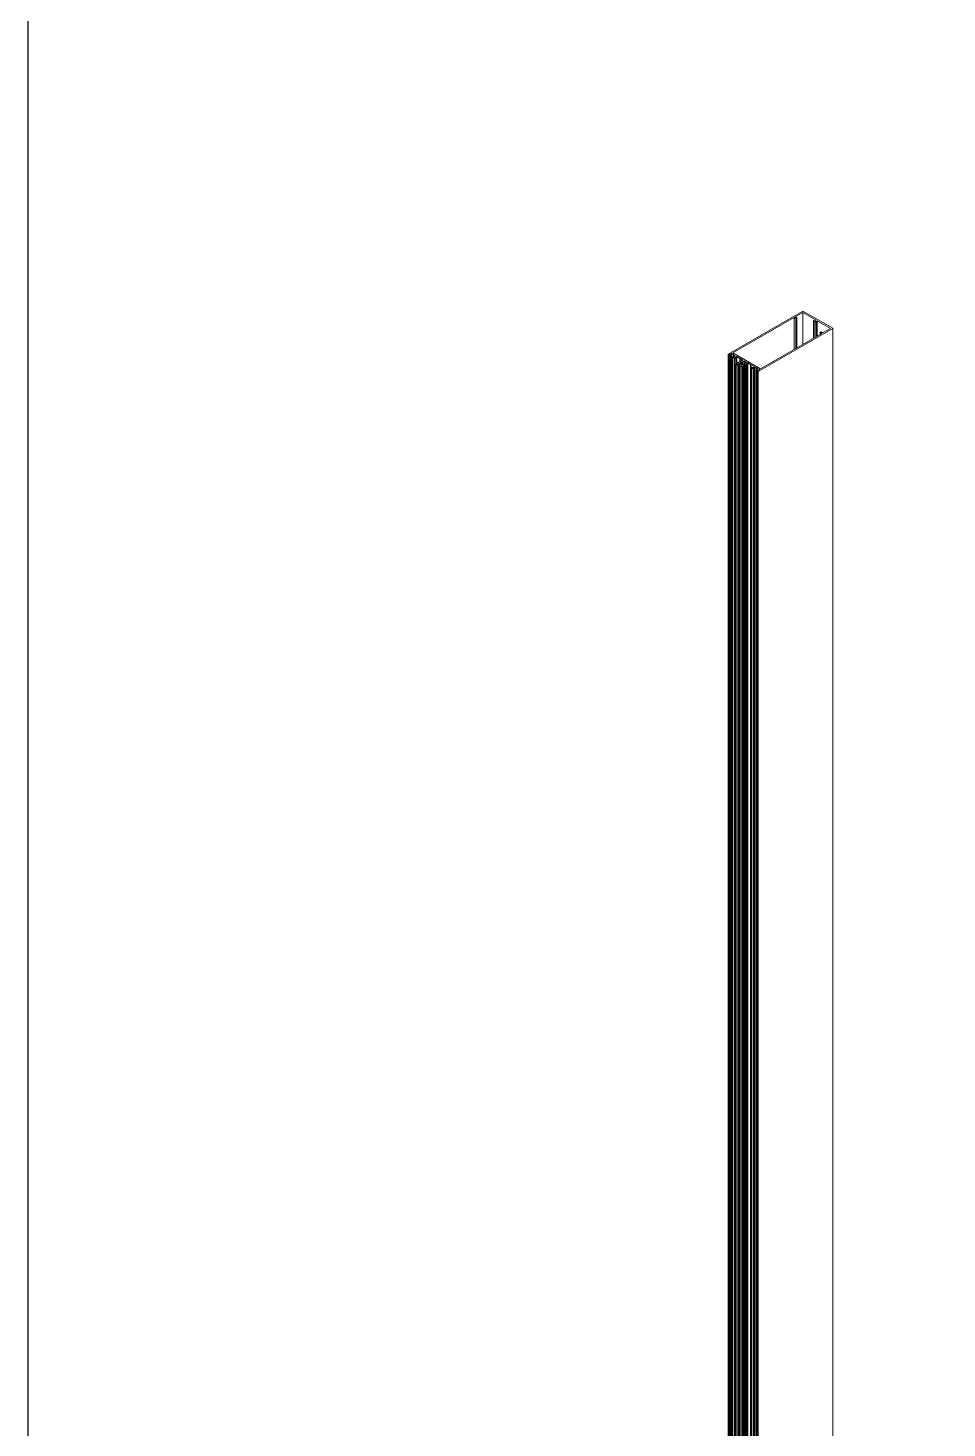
# Model space of a CAD drawing. Header units: millimetres. Extents: x 39 to 459, y 26 to 647.
# Drawn here: x 38.59 to 54.87, y 238.58 to 263.37 of the extents above; entities that cross this region are included whole.
import ezdxf

# ---------------------------------------------------------------- set-up
doc = ezdxf.new("R2010")
doc.units = ezdxf.units.MM
doc.layers.add('ANTET', color=7, linetype='Continuous')

# ---------------------------------------------------------------- blocks, each defined once
blk = doc.blocks.new('Griyaj Montajı')
at = {"color": 7, "linetype": 'Continuous', "lineweight": 15}
for p, q in [((11035.268, 2150.054), (11033.946, 2149.291)), ((11035.116, 2149.942), (11034.029, 2149.315)), ((11035.146, 2149.925), (11035.116, 2149.942)), ((11035.116, 2149.942), (11035.116, 2149.379)), ((11035.27, 2150.031), (11035.132, 2149.951)), ((11035.132, 2149.951), (11035.162, 2149.934)), ((11035.505, 2149.895), (11035.27, 2150.031)), ((11035.27, 2150.031), (11035.27, 2149.468)), ((11035.798, 2149.75), (11035.272, 2150.054)), ((11034.477, 2148.985), (11035.798, 2149.748)), ((11035.162, 2149.932), (11035.15, 2149.925)), ((11035.163, 2149.406), (11035.163, 2149.933)), ((11035.456, 2149.873), (11035.46, 2149.886)), ((11035.456, 2149.873), (11035.456, 2149.575)), ((11035.482, 2149.857), (11035.457, 2149.872)), ((11035.465, 2149.886), (11035.475, 2149.88)), ((11035.48, 2149.88), (11035.505, 2149.895)), ((11035.506, 2149.859), (11035.485, 2149.857)), ((11035.523, 2149.885), (11035.497, 2149.87)), ((11035.497, 2149.868), (11035.508, 2149.862)), ((11035.509, 2149.605), (11035.509, 2149.861)), ((11035.758, 2149.749), (11035.523, 2149.885)), ((11035.523, 2149.885), (11035.523, 2149.614)), ((11035.62, 2149.67), (11035.758, 2149.749)), ((11035.798, 2149.748), (11035.798, 2125.007)), ((11035.799, 2125.008), (11035.799, 2149.749)), ((11034.517, 2149.033), (11035.604, 2149.66)), ((11035.574, 2149.679), (11035.574, 2149.643)), ((11035.575, 2149.68), (11035.586, 2149.687)), ((11035.604, 2149.66), (11035.575, 2149.678)), ((11035.59, 2149.687), (11035.62, 2149.67)), ((11033.946, 2149.29), (11033.946, 2124.549)), ((11033.946, 2149.289), (11033.966, 2149.278)), ((11033.946, 2149.289), (11033.946, 2124.548)), ((11033.966, 2149.278), (11033.974, 2149.274)), ((11033.966, 2149.278), (11033.966, 2124.536)), ((11033.966, 2149.278), (11033.966, 2124.537)), ((11033.974, 2149.29), (11033.999, 2149.305)), ((11033.987, 2149.28), (11033.974, 2149.288)), ((11033.974, 2149.274), (11033.974, 2124.533)), ((11033.98, 2149.274), (11033.987, 2149.278)), ((11033.98, 2149.274), (11033.98, 2124.533)), ((11033.987, 2149.278), (11033.987, 2124.537)), ((11033.988, 2124.538), (11033.988, 2149.279)), ((11033.999, 2149.305), (11033.999, 2124.564)), ((11034.004, 2149.305), (11034.037, 2149.286)), ((11034.004, 2149.305), (11034.004, 2124.564)), ((11034.021, 2149.248), (11034.021, 2124.506)), ((11034.029, 2149.253), (11034.022, 2149.249)), ((11034.022, 2149.246), (11034.029, 2149.241)), ((11034.022, 2149.246), (11034.022, 2124.505)), ((11034.029, 2149.315), (11034.517, 2149.033)), ((11034.029, 2149.241), (11034.059, 2149.224)), ((11034.029, 2149.241), (11034.029, 2124.5)), ((11034.029, 2149.241), (11034.029, 2124.5)), ((11034.046, 2149.246), (11034.033, 2149.253)), ((11034.037, 2149.286), (11034.043, 2149.286)), ((11034.037, 2149.286), (11034.037, 2149.251)), ((11034.043, 2149.286), (11034.043, 2149.282)), ((11034.043, 2149.282), (11034.067, 2149.268)), ((11034.043, 2149.282), (11034.043, 2149.248)), ((11034.067, 2149.256), (11034.05, 2149.246)), ((11034.059, 2149.224), (11034.059, 2124.483)), ((11034.067, 2149.268), (11034.067, 2149.256)), ((11034.072, 2149.237), (11034.094, 2149.25)), ((11034.083, 2149.228), (11034.072, 2149.235)), ((11034.08, 2149.224), (11034.083, 2149.226)), ((11034.084, 2149.101), (11034.084, 2149.227)), ((11034.098, 2149.25), (11034.153, 2149.218)), ((11034.153, 2149.218), (11034.16, 2149.218)), ((11034.153, 2149.218), (11034.153, 2149.157)), ((11034.16, 2149.218), (11034.16, 2149.215)), ((11034.16, 2149.215), (11034.207, 2149.187)), ((11034.16, 2149.215), (11034.16, 2149.157)), ((11034.065, 2149.098), (11034.065, 2126.072)), ((11034.073, 2149.103), (11034.066, 2149.1)), ((11034.066, 2149.097), (11034.076, 2149.092)), ((11034.066, 2149.097), (11034.066, 2126.071)), ((11034.076, 2149.092), (11034.076, 2126.065)), ((11034.08, 2149.101), (11034.077, 2149.103)), ((11034.078, 2149.091), (11034.086, 2149.091)), ((11034.078, 2149.091), (11034.078, 2126.065)), ((11034.095, 2149.108), (11034.084, 2149.101)), ((11034.086, 2149.091), (11034.086, 2126.065)), ((11034.089, 2149.092), (11034.116, 2149.107)), ((11034.089, 2149.092), (11034.089, 2126.065)), ((11034.096, 2149.125), (11034.096, 2149.109)), ((11034.108, 2149.128), (11034.1, 2149.128)), ((11034.113, 2149.135), (11034.113, 2149.131)), ((11034.114, 2149.112), (11034.123, 2149.111)), ((11034.116, 2149.107), (11034.114, 2149.112)), ((11034.116, 2149.107), (11034.116, 2126.081)), ((11034.125, 2149.138), (11034.117, 2149.138)), ((11034.123, 2149.111), (11034.135, 2149.118)), ((11034.123, 2149.111), (11034.123, 2126.085)), ((11034.13, 2149.145), (11034.13, 2149.14)), ((11034.13, 2149.066), (11034.13, 2149.061)), ((11034.13, 2149.061), (11034.13, 2126.035)), ((11034.168, 2149.088), (11034.131, 2149.067)), ((11034.131, 2149.06), (11034.141, 2149.054)), ((11034.131, 2149.06), (11034.131, 2126.033)), ((11034.133, 2149.123), (11034.142, 2149.122)), ((11034.135, 2149.118), (11034.133, 2149.123)), ((11034.142, 2149.148), (11034.134, 2149.148)), ((11034.135, 2149.118), (11034.135, 2149.069)), ((11034.141, 2149.054), (11034.141, 2126.028)), ((11034.142, 2149.122), (11034.184, 2149.098)), ((11034.142, 2149.122), (11034.142, 2149.073)), ((11034.145, 2149.054), (11034.151, 2149.058)), ((11034.145, 2149.054), (11034.145, 2126.028)), ((11034.147, 2149.155), (11034.147, 2149.15)), ((11034.148, 2149.065), (11034.159, 2149.071)), ((11034.151, 2149.06), (11034.148, 2149.062)), ((11034.159, 2149.157), (11034.151, 2149.157)), ((11034.151, 2149.058), (11034.151, 2126.032)), ((11034.161, 2149.133), (11034.152, 2149.134)), ((11034.152, 2149.134), (11034.154, 2149.129)), ((11034.152, 2126.033), (11034.152, 2149.059)), ((11034.154, 2149.129), (11034.197, 2149.105)), ((11034.159, 2149.071), (11034.159, 2126.044)), ((11034.173, 2149.141), (11034.161, 2149.133)), ((11034.161, 2149.133), (11034.161, 2149.126)), ((11034.161, 2149.071), (11034.189, 2149.071)), ((11034.161, 2149.071), (11034.161, 2126.045)), ((11034.164, 2149.165), (11034.164, 2149.16)), ((11034.176, 2149.167), (11034.168, 2149.167)), ((11034.177, 2149.087), (11034.168, 2149.088)), ((11034.18, 2149.144), (11034.171, 2149.146)), ((11034.171, 2149.146), (11034.173, 2149.141)), ((11034.173, 2149.141), (11034.173, 2149.118)), ((11034.184, 2149.098), (11034.175, 2149.092)), ((11034.175, 2149.092), (11034.177, 2149.087)), ((11034.175, 2149.092), (11034.175, 2149.088)), ((11034.192, 2149.152), (11034.18, 2149.144)), ((11034.18, 2149.144), (11034.18, 2149.115)), ((11034.181, 2149.174), (11034.181, 2149.17)), ((11034.193, 2149.177), (11034.185, 2149.177)), ((11034.189, 2149.071), (11034.189, 2126.045)), ((11034.199, 2149.155), (11034.19, 2149.157)), ((11034.19, 2149.157), (11034.192, 2149.152)), ((11034.192, 2149.152), (11034.192, 2149.107)), ((11034.194, 2149.074), (11034.194, 2149.079)), ((11034.194, 2149.074), (11034.194, 2126.047)), ((11034.207, 2149.185), (11034.195, 2149.177)), ((11034.197, 2149.105), (11034.206, 2149.111)), ((11034.198, 2149.081), (11034.206, 2149.081)), ((11034.198, 2149.081), (11034.198, 2126.055)), ((11034.225, 2149.171), (11034.199, 2149.155)), ((11034.199, 2149.155), (11034.199, 2149.106)), ((11034.206, 2149.111), (11034.215, 2149.109)), ((11034.206, 2149.081), (11034.206, 2126.055)), ((11034.211, 2149.084), (11034.211, 2149.088)), ((11034.211, 2149.084), (11034.211, 2126.057)), ((11034.213, 2149.114), (11034.225, 2149.122)), ((11034.215, 2149.109), (11034.213, 2149.114)), ((11034.213, 2149.114), (11034.213, 2149.11)), ((11034.215, 2149.091), (11034.223, 2149.091)), ((11034.215, 2149.091), (11034.215, 2126.064)), ((11034.223, 2149.091), (11034.223, 2126.064)), ((11034.225, 2149.122), (11034.234, 2149.12)), ((11034.228, 2149.094), (11034.228, 2149.098)), ((11034.228, 2149.094), (11034.228, 2126.067)), ((11034.232, 2149.125), (11034.244, 2149.133)), ((11034.234, 2149.12), (11034.232, 2149.125)), ((11034.232, 2149.125), (11034.232, 2149.121)), ((11034.232, 2149.101), (11034.24, 2149.101)), ((11034.232, 2149.101), (11034.232, 2126.074)), ((11034.268, 2149.152), (11034.236, 2149.171)), ((11034.24, 2149.101), (11034.24, 2126.074)), ((11034.244, 2149.133), (11034.253, 2149.131)), ((11034.245, 2149.103), (11034.245, 2149.108)), ((11034.245, 2149.103), (11034.245, 2126.077)), ((11034.249, 2149.111), (11034.257, 2149.111)), ((11034.249, 2149.111), (11034.249, 2126.084)), ((11034.251, 2149.136), (11034.268, 2149.146)), ((11034.253, 2149.131), (11034.251, 2149.136)), ((11034.251, 2149.136), (11034.251, 2149.132)), ((11034.257, 2149.111), (11034.257, 2126.084)), ((11034.262, 2149.113), (11034.262, 2149.118)), ((11034.262, 2149.113), (11034.262, 2126.087)), ((11034.266, 2149.12), (11034.274, 2149.12)), ((11034.266, 2149.12), (11034.266, 2126.094)), ((11034.274, 2149.12), (11034.274, 2126.094)), ((11034.279, 2149.123), (11034.279, 2149.127)), ((11034.279, 2149.123), (11034.279, 2126.096)), ((11034.28, 2149.128), (11034.292, 2149.136)), ((11034.28, 2149.128), (11034.28, 2126.102)), ((11034.292, 2149.136), (11034.292, 2126.109)), ((11034.296, 2149.136), (11034.344, 2149.108)), ((11034.296, 2149.136), (11034.296, 2126.109)), ((11034.344, 2149.108), (11034.351, 2149.108)), ((11034.344, 2149.108), (11034.344, 2124.367)), ((11034.351, 2149.108), (11034.351, 2149.104)), ((11034.351, 2149.104), (11034.406, 2149.073)), ((11034.351, 2149.104), (11034.351, 2124.363)), ((11034.356, 2149.056), (11034.356, 2124.315)), ((11034.363, 2149.064), (11034.36, 2149.062)), ((11034.36, 2149.05), (11034.39, 2149.033)), ((11034.36, 2149.05), (11034.36, 2124.309)), ((11034.379, 2149.057), (11034.368, 2149.064)), ((11034.406, 2149.07), (11034.383, 2149.057)), ((11034.39, 2149.033), (11034.398, 2149.029)), ((11034.39, 2149.033), (11034.39, 2124.292)), ((11034.39, 2149.033), (11034.39, 2124.292)), ((11034.398, 2149.045), (11034.415, 2149.055)), ((11034.411, 2149.035), (11034.398, 2149.043)), ((11034.398, 2149.029), (11034.398, 2124.288)), ((11034.404, 2149.029), (11034.411, 2149.033)), ((11034.404, 2149.029), (11034.404, 2124.288)), ((11034.411, 2149.033), (11034.411, 2124.292)), ((11034.412, 2124.293), (11034.412, 2149.034)), ((11034.415, 2149.055), (11034.436, 2149.055)), ((11034.415, 2149.055), (11034.415, 2124.314)), ((11034.436, 2149.055), (11034.461, 2149.041)), ((11034.436, 2149.055), (11034.436, 2124.314)), ((11034.445, 2149.003), (11034.445, 2124.261)), ((11034.446, 2149.001), (11034.453, 2148.996)), ((11034.446, 2149.001), (11034.446, 2124.26)), ((11034.453, 2149.008), (11034.447, 2149.004)), ((11034.453, 2148.996), (11034.473, 2148.985)), ((11034.453, 2148.996), (11034.453, 2124.255)), ((11034.453, 2148.996), (11034.453, 2124.255)), ((11034.47, 2149.001), (11034.458, 2149.008)), ((11034.461, 2149.041), (11034.467, 2149.041)), ((11034.461, 2149.041), (11034.461, 2149.007)), ((11034.467, 2149.041), (11034.467, 2149.037)), ((11034.467, 2149.037), (11034.5, 2149.018)), ((11034.467, 2149.037), (11034.467, 2149.003)), ((11034.473, 2148.985), (11034.473, 2124.244)), ((11034.5, 2149.016), (11034.475, 2149.001)), ((11034.477, 2148.985), (11034.477, 2124.244))]:
    blk.add_line(p, q, dxfattribs=at)
at = {"color": 8, "linetype": 'Continuous', "lineweight": 15}
for p, q in [((11035.146, 2149.925), (11035.146, 2149.396)), ((11035.15, 2149.925), (11035.15, 2149.398)), ((11035.162, 2149.932), (11035.162, 2149.405)), ((11035.457, 2149.872), (11035.457, 2149.575)), ((11035.482, 2149.857), (11035.482, 2149.59)), ((11035.485, 2149.857), (11035.485, 2149.592)), ((11035.497, 2149.87), (11035.497, 2149.868)), ((11035.506, 2149.859), (11035.506, 2149.604)), ((11035.575, 2149.678), (11035.575, 2149.643)), ((11033.974, 2149.29), (11033.974, 2149.288)), ((11034.072, 2149.237), (11034.072, 2149.235)), ((11034.08, 2149.224), (11034.08, 2149.101)), ((11034.083, 2149.226), (11034.083, 2149.101)), ((11034.094, 2149.25), (11034.094, 2149.107)), ((11034.098, 2149.25), (11034.098, 2149.128)), ((11034.148, 2149.065), (11034.148, 2149.062)), ((11034.207, 2149.187), (11034.207, 2149.185)), ((11034.225, 2149.171), (11034.225, 2149.121)), ((11034.236, 2149.171), (11034.236, 2149.128)), ((11034.268, 2149.152), (11034.268, 2149.146)), ((11034.398, 2149.045), (11034.398, 2149.043)), ((11034.406, 2149.073), (11034.406, 2149.07)), ((11034.5, 2149.018), (11034.5, 2149.016))]:
    blk.add_line(p, q, dxfattribs=at)
at = {"color": 7, "linetype": 'Continuous', "lineweight": 15, "flags": 128}
for points in [[(11035.497, 2149.87), (11035.496, 2149.87), (11035.496, 2149.87), (11035.496, 2149.869), (11035.496, 2149.869), (11035.496, 2149.869), (11035.496, 2149.868), (11035.496, 2149.868), (11035.497, 2149.868)], [(11035.508, 2149.862), (11035.508, 2149.862), (11035.508, 2149.861), (11035.509, 2149.861), (11035.508, 2149.86), (11035.508, 2149.86), (11035.508, 2149.859), (11035.507, 2149.859), (11035.506, 2149.859)], [(11034.022, 2149.249), (11034.022, 2149.249), (11034.021, 2149.249), (11034.021, 2149.248), (11034.021, 2149.248), (11034.021, 2149.247), (11034.021, 2149.247), (11034.022, 2149.246), (11034.022, 2149.246)], [(11034.1, 2149.128), (11034.099, 2149.128), (11034.099, 2149.128), (11034.098, 2149.128), (11034.097, 2149.127), (11034.097, 2149.127), (11034.096, 2149.126), (11034.096, 2149.126), (11034.096, 2149.125)], [(11034.113, 2149.131), (11034.113, 2149.13), (11034.112, 2149.13), (11034.112, 2149.129), (11034.111, 2149.129), (11034.111, 2149.128), (11034.11, 2149.128), (11034.109, 2149.128), (11034.108, 2149.128)], [(11034.117, 2149.138), (11034.116, 2149.138), (11034.116, 2149.138), (11034.115, 2149.137), (11034.114, 2149.137), (11034.114, 2149.137), (11034.113, 2149.136), (11034.113, 2149.136), (11034.113, 2149.135)], [(11034.13, 2149.14), (11034.13, 2149.14), (11034.129, 2149.139), (11034.129, 2149.139), (11034.128, 2149.139), (11034.128, 2149.138), (11034.127, 2149.138), (11034.126, 2149.138), (11034.125, 2149.138)], [(11034.134, 2149.148), (11034.133, 2149.147), (11034.133, 2149.147), (11034.132, 2149.147), (11034.131, 2149.147), (11034.131, 2149.146), (11034.13, 2149.146), (11034.13, 2149.145), (11034.13, 2149.145)], [(11034.147, 2149.15), (11034.147, 2149.15), (11034.146, 2149.149), (11034.146, 2149.149), (11034.145, 2149.148), (11034.145, 2149.148), (11034.144, 2149.148), (11034.143, 2149.148), (11034.142, 2149.148)], [(11034.151, 2149.157), (11034.15, 2149.157), (11034.149, 2149.157), (11034.149, 2149.157), (11034.148, 2149.157), (11034.147, 2149.156), (11034.147, 2149.156), (11034.147, 2149.155), (11034.147, 2149.155)], [(11034.164, 2149.16), (11034.164, 2149.159), (11034.163, 2149.159), (11034.163, 2149.158), (11034.162, 2149.158), (11034.162, 2149.158), (11034.161, 2149.158), (11034.16, 2149.157), (11034.159, 2149.157)], [(11034.168, 2149.167), (11034.167, 2149.167), (11034.166, 2149.167), (11034.166, 2149.167), (11034.165, 2149.166), (11034.164, 2149.166), (11034.164, 2149.166), (11034.164, 2149.165), (11034.164, 2149.165)], [(11034.181, 2149.17), (11034.181, 2149.169), (11034.18, 2149.169), (11034.18, 2149.168), (11034.179, 2149.168), (11034.179, 2149.168), (11034.178, 2149.167), (11034.177, 2149.167), (11034.176, 2149.167)], [(11034.185, 2149.177), (11034.184, 2149.177), (11034.183, 2149.177), (11034.183, 2149.176), (11034.182, 2149.176), (11034.181, 2149.176), (11034.181, 2149.175), (11034.181, 2149.175), (11034.181, 2149.174)], [(11034.189, 2149.071), (11034.19, 2149.071), (11034.191, 2149.072), (11034.192, 2149.072), (11034.193, 2149.072), (11034.193, 2149.072), (11034.194, 2149.073), (11034.194, 2149.073), (11034.194, 2149.074)], [(11034.194, 2149.079), (11034.194, 2149.079), (11034.194, 2149.08), (11034.195, 2149.08), (11034.195, 2149.08), (11034.196, 2149.081), (11034.197, 2149.081), (11034.198, 2149.081), (11034.198, 2149.081)], [(11034.206, 2149.081), (11034.207, 2149.081), (11034.208, 2149.081), (11034.209, 2149.082), (11034.21, 2149.082), (11034.21, 2149.082), (11034.211, 2149.083), (11034.211, 2149.083), (11034.211, 2149.084)], [(11034.211, 2149.088), (11034.211, 2149.089), (11034.211, 2149.089), (11034.212, 2149.09), (11034.212, 2149.09), (11034.213, 2149.09), (11034.214, 2149.091), (11034.214, 2149.091), (11034.215, 2149.091)], [(11034.223, 2149.091), (11034.224, 2149.091), (11034.225, 2149.091), (11034.226, 2149.091), (11034.227, 2149.092), (11034.227, 2149.092), (11034.228, 2149.093), (11034.228, 2149.093), (11034.228, 2149.094)], [(11034.228, 2149.098), (11034.228, 2149.099), (11034.228, 2149.099), (11034.229, 2149.1), (11034.229, 2149.1), (11034.23, 2149.1), (11034.231, 2149.101), (11034.231, 2149.101), (11034.232, 2149.101)], [(11034.24, 2149.101), (11034.241, 2149.101), (11034.242, 2149.101), (11034.243, 2149.101), (11034.243, 2149.101), (11034.244, 2149.102), (11034.244, 2149.102), (11034.245, 2149.103), (11034.245, 2149.103)], [(11034.245, 2149.108), (11034.245, 2149.108), (11034.245, 2149.109), (11034.246, 2149.109), (11034.246, 2149.11), (11034.247, 2149.11), (11034.248, 2149.11), (11034.248, 2149.11), (11034.249, 2149.111)], [(11034.257, 2149.111), (11034.258, 2149.111), (11034.259, 2149.111), (11034.26, 2149.111), (11034.26, 2149.111), (11034.261, 2149.112), (11034.261, 2149.112), (11034.262, 2149.113), (11034.262, 2149.113)], [(11034.262, 2149.118), (11034.262, 2149.118), (11034.262, 2149.119), (11034.263, 2149.119), (11034.263, 2149.12), (11034.264, 2149.12), (11034.265, 2149.12), (11034.265, 2149.12), (11034.266, 2149.12)], [(11034.274, 2149.12), (11034.275, 2149.12), (11034.276, 2149.121), (11034.277, 2149.121), (11034.277, 2149.121), (11034.278, 2149.121), (11034.278, 2149.122), (11034.279, 2149.122), (11034.279, 2149.123)], [(11034.447, 2149.004), (11034.446, 2149.004), (11034.446, 2149.004), (11034.445, 2149.003), (11034.445, 2149.003), (11034.445, 2149.002), (11034.446, 2149.002), (11034.446, 2149.001), (11034.446, 2149.001)]]:
    blk.add_lwpolyline(points, dxfattribs=at)
at = {"color": 7, "linetype": 'Continuous', "lineweight": 15}
for centre, radius, start, end in [((11035.27, 2150.05), 0.00461, 62.6257, 117.3743), ((11035.148, 2149.929), 0.00461, 242.6257, 297.3743), ((11035.161, 2149.933), 0.00131, 290.7457, 69.3727), ((11035.457, 2149.873), 0.00136, 167.4066, 248.3674), ((11035.463, 2149.883), 0.00385, 56.7747, 142.0455), ((11035.478, 2149.884), 0.00456, 241.2385, 298.7806), ((11035.484, 2149.861), 0.00455, 242.5196, 277.4981), ((11035.798, 2149.749), 0.00131, 290.7451, 69.1957), ((11035.575, 2149.679), 0.00131, 110.8376, 249.1624), ((11035.588, 2149.683), 0.0046, 62.5498, 117.4107), ((11033.947, 2149.29), 0.00131, 110.8122, 249.1878), ((11033.968, 2149.282), 0.00467, 240.6631, 243.3367), ((11033.974, 2149.289), 0.00131, 110.8122, 249.1878), ((11033.977, 2149.28), 0.007, 245.7135, 297.1908), ((11033.986, 2149.279), 0.00131, 290.8376, 69.1624), ((11034.002, 2149.301), 0.00461, 62.6001, 117.3999), ((11034.031, 2149.249), 0.00462, 62.6386, 117.3614), ((11034.031, 2149.245), 0.00412, 236.4704, 239.3731), ((11034.048, 2149.25), 0.00461, 242.6257, 297.3743), ((11034.069, 2149.244), 0.0231, 242.6056, 297.3904), ((11034.072, 2149.236), 0.00131, 110.7451, 249.1957), ((11034.083, 2149.227), 0.00131, 290.771, 69.3474), ((11034.096, 2149.246), 0.00461, 62.5882, 117.4315), ((11034.067, 2149.098), 0.00131, 110.8376, 249.1624), ((11034.075, 2149.099), 0.00461, 62.6129, 117.3871), ((11034.078, 2149.095), 0.00431, 241.9075, 271.2355), ((11034.082, 2149.106), 0.00461, 242.6139, 297.4058), ((11034.087, 2149.095), 0.00434, 268.9197, 298.0336), ((11034.094, 2149.109), 0.00151, 294.382, 354.1782), ((11034.132, 2149.066), 0.00151, 114.4372, 174.2332), ((11034.132, 2149.061), 0.0015, 185.5284, 245.7555), ((11034.143, 2149.058), 0.00461, 242.6257, 297.3743), ((11034.148, 2149.063), 0.00131, 110.8122, 249.1878), ((11034.151, 2149.059), 0.00131, 290.7616, 69.2384), ((11034.161, 2149.067), 0.00436, 88.9754, 117.9779), ((11034.193, 2149.181), 0.00433, 268.8482, 298.0088), ((11034.207, 2149.186), 0.00131, 290.7869, 69.2131), ((11034.231, 2149.16), 0.0115, 62.5876, 117.4124), ((11034.267, 2149.149), 0.00327, 290.7428, 69.2572), ((11034.28, 2149.127), 0.0015, 114.2389, 174.4126), ((11034.294, 2149.132), 0.00461, 62.5882, 117.4315), ((11034.362, 2149.056), 0.00655, 110.772, 249.228), ((11034.365, 2149.06), 0.0046, 62.5042, 117.4563), ((11034.381, 2149.061), 0.00462, 242.6386, 297.3614), ((11034.392, 2149.037), 0.00488, 240.6988, 243.2743), ((11034.399, 2149.044), 0.00131, 110.8376, 249.1624), ((11034.401, 2149.035), 0.007, 245.706, 297.1983), ((11034.405, 2149.071), 0.00131, 290.7869, 69.2131), ((11034.411, 2149.034), 0.00131, 290.8122, 69.1878), ((11034.456, 2149.004), 0.00461, 62.6139, 117.4058), ((11034.456, 2149), 0.00413, 236.4727, 239.3708), ((11034.473, 2149.005), 0.00461, 242.6139, 297.4058), ((11034.475, 2148.989), 0.00461, 242.6139, 297.4058), ((11034.5, 2149.017), 0.00131, 290.6944, 69.2464)]:
    blk.add_arc(centre, radius, start, end, dxfattribs=at)
blk = doc.blocks.new('MN50.S.1')
at = {"color": 252}
blk.add_lwpolyline([(9907.25, 888.558), (9907.25, 1185.558), (10117.25, 1185.558), (10117.25, 888.558)], close=True, dxfattribs=at)

msp = doc.modelspace()

# ---------------------------------------------------------------- block references
at = {"layer": 'ANTET', "color": 0}
for name, p in [('MN50.S.1', (-9868.658, -862.935)), ('Griyaj Montajı', (-10982.955, -1891.697))]:
    msp.add_blockref(name, p, dxfattribs=at)

doc.saveas('drawing.dxf')
